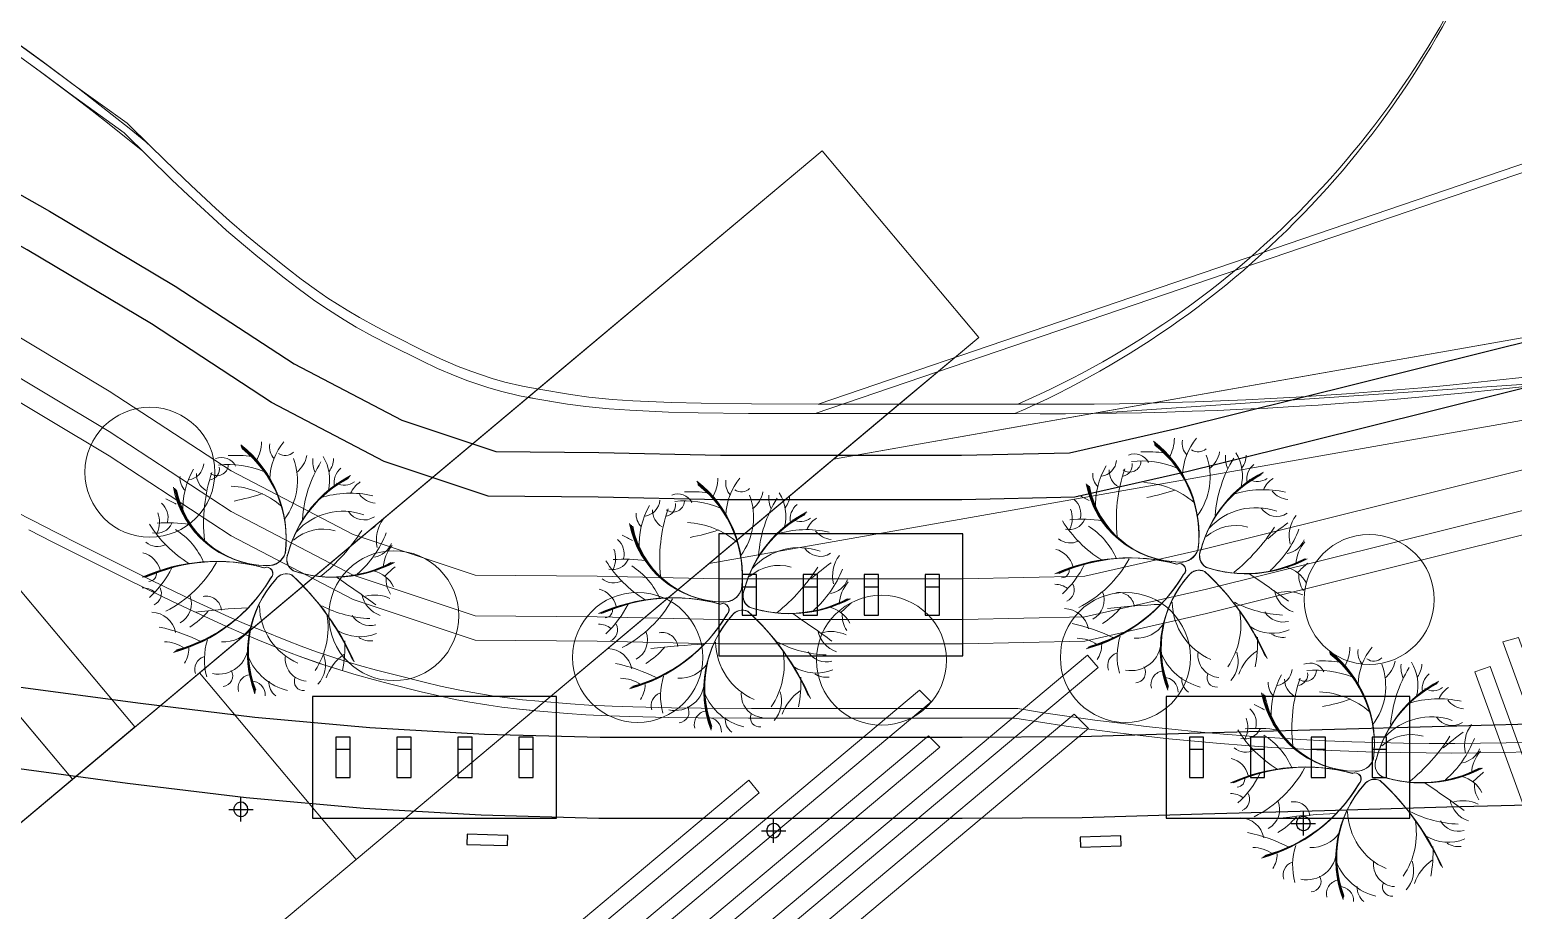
# Model space of a CAD drawing. Header units: metres. Extents: x -1097 to 1588, y -673 to 884.
# Drawn here: x 508.1 to 581.1, y 284.5 to 327.8 of the extents above; entities that cross this region are included whole.
import ezdxf

# ---------------------------------------------------------------- set-up
doc = ezdxf.new("R2010")
doc.units = ezdxf.units.M
doc.layers.get('0').update_dxf_attribs({"lineweight": 0, "plot": 0})
for name, color, linetype, lineweight, plot in [('ARBOLES_PROY', 3, 'Continuous', 0, False), ('CRECIDA_Q2', 150, 'Continuous', 0, False), ('Espacios relajacion', 32, 'Continuous', 0, False), ('EXT. caminos', 252, 'Continuous', 0, False), ('EXTENSIONES', 252, 'Continuous', 0, False), ('HATCHS', 7, 'Continuous', 0, False), ('Plazas de Arribo', 40, 'Continuous', 0, False), ('Solado', 7, 'Continuous', 0, False), ('TERRAZAS-GAVIONES', 8, 'Continuous', 0, False), ('TERRENO', 188, 'Continuous', 0, False), ('TEXTO', 7, 'Continuous', 0, False), ('VEGETACION', 85, 'Continuous', 0, False), ('VISTA LEJOS', 7, 'Continuous', 0, False)]:
    doc.layers.add(name, color=color, linetype=linetype, lineweight=lineweight, plot=plot)

# ---------------------------------------------------------------- blocks, each defined once
blk = doc.blocks.new('LUMINARIA')
for points in [[(-0.6, 0), (0.6, 0)], [(0.35, 0), (0.32, 0.142), (0.234, 0.26), (0.108, 0.333), (-0.037, 0.348), (-0.175, 0.303), (-0.283, 0.206), (-0.342, 0.073), (-0.342, -0.073), (-0.283, -0.206), (-0.175, -0.303), (-0.037, -0.348), (0.108, -0.333), (0.234, -0.26), (0.32, -0.142), (0.35, 0)], [(0, -0.6), (0, 0.6)]]:
    blk.add_lwpolyline(points)
blk = doc.blocks.new('BANCO')
blk.add_lwpolyline([(-1, -0.25), (1, -0.25), (1, 0.25), (-1, 0.25), (-1, -0.25)])
blk = doc.blocks.new('DECK_REPOSERA')
for points in [[(-0.35, -1), (0.35, -1), (0.35, 1), (-0.35, 1), (-0.35, -1)], [(-0.35, 0.4), (0.35, 0.4)]]:
    blk.add_lwpolyline(points)

msp = doc.modelspace()

# ---------------------------------------------------------------- linework, layer by layer
at = {"layer": ''}
for points in [[(498.069, 333.94), (504.575, 321.431), (509.062, 318.904), (515.238, 315.212), (521.091, 311.375), (526.391, 308.61), (531.018, 307.066), (536.097, 307.02), (542.069, 306.884), (553.931, 306.884), (559.25, 307.005), (564.589, 308.214), (570.526, 309.692), (576.526, 311.186), (588.526, 314.175), (600.526, 317.163), (606.55, 318.664), (612.618, 320.123), (630.81, 324.213), (637.172, 325.315), (661.388, 327.756)], [(661.609, 325.567), (637.471, 323.134), (631.239, 322.054), (613.116, 317.98), (607.073, 316.527), (601.058, 315.029), (589.058, 312.04), (577.058, 309.052), (571.058, 307.557), (565.098, 306.073), (559.52, 304.811), (553.956, 304.684), (542.044, 304.684), (536.062, 304.82), (530.651, 304.869), (525.529, 306.578), (519.976, 309.475), (514.071, 313.348), (507.958, 317.001), (502.925, 319.835), (496.602, 331.994)], [(507.507, 295.479), (513.397, 294.685), (519.163, 293.986), (524.82, 293.469), (530.468, 293.141), (536.149, 292.987), (553.961, 292.987), (559.8, 293.028), (565.679, 293.2), (571.685, 293.372), (577.708, 293.538), (583.728, 293.692)], [(583.827, 289.693), (577.814, 289.54), (571.799, 289.373), (565.795, 289.202), (559.873, 289.029), (553.975, 288.987), (536.095, 288.987), (530.298, 289.145), (524.522, 289.479), (518.74, 290.008), (512.889, 290.718), (506.959, 291.517)]]:
    msp.add_lwpolyline(points, dxfattribs=at)
for points in [[(542, 297), (554, 297), (554, 303), (542, 303)], [(522, 289), (534, 289), (534, 295), (522, 295)], [(564, 289), (576, 289), (576, 295), (564, 295)]]:
    msp.add_lwpolyline(points, close=True, dxfattribs=at)
at = {"layer": 'ARBOLES_PROY'}
for centre in [(514, 306.042), (574, 299.773), (526, 298.977), (538, 296.921), (562, 296.921), (550, 296.784)]:
    msp.add_circle(centre, 3.2, dxfattribs=at)
at = {"layer": 'CRECIDA_Q2'}
msp.add_lwpolyline([(494, 328.544), (500, 317.007), (506, 313.627), (512, 310.042), (518, 306.107), (524, 302.977), (530, 300.975), (536, 300.921), (542, 300.784), (548, 300.784), (554, 300.784), (560, 300.921), (566, 302.279), (572, 303.773), (578, 305.267), (584, 306.761)], dxfattribs=at)
at = {"layer": 'Espacios relajacion'}
for points in [[(581.348, 297.896), (580.572, 297.688), (588.553, 275.759), (589.305, 276.032)], [(560.658, 296.427), (560.144, 297.04), (523.557, 266.34), (524.071, 265.727)], [(579.947, 296.482), (579.195, 296.208), (586.514, 276.098), (587.266, 276.372)], [(552.438, 294.741), (551.87, 295.309), (521.782, 270.062), (522.404, 269.54)], [(560.186, 293.425), (559.479, 294.132), (526.95, 266.837), (527.59, 266.074)], [(552.874, 292.496), (552.306, 293.064), (524.512, 269.743), (525.027, 269.13)], [(543.984, 290.259), (543.47, 290.871), (519.572, 270.819), (520.086, 270.206)]]:
    msp.add_lwpolyline(points, close=True, dxfattribs=at)
at = {"layer": 'EXT. caminos'}
for points in [[(584.129, 313.118), (547.641, 306.684)], [(498.608, 310.951), (513.255, 293.495)], [(582.987, 308.855), (541.513, 301.542)], [(495.391, 308.562), (510.191, 290.924)], [(588.553, 275.759), (580.572, 297.688)], [(587.266, 276.372), (579.947, 296.482)], [(586.514, 276.098), (579.195, 296.208)]]:
    msp.add_lwpolyline(points, dxfattribs=at)
at = {"layer": 'EXTENSIONES'}
msp.add_lwpolyline([(547.075, 321.874), (554.788, 312.681), (508.826, 274.114), (501.112, 283.307)], close=True, dxfattribs=at)
for points in [[(581.348, 297.896), (580.572, 297.688)], [(560.144, 297.04), (523.557, 266.34)], [(560.658, 296.427), (524.071, 265.727)], [(560.144, 297.04), (560.658, 296.427)], [(579.947, 296.482), (579.195, 296.208)], [(516.433, 296.162), (524.147, 286.97)], [(551.87, 295.309), (521.782, 270.062)], [(551.87, 295.309), (552.438, 294.741)], [(552.438, 294.741), (522.404, 269.54)], [(559.479, 294.132), (526.95, 266.837)], [(560.186, 293.425), (559.479, 294.132)], [(552.306, 293.064), (524.512, 269.743)], [(560.186, 293.425), (527.59, 266.074)], [(552.306, 293.064), (552.874, 292.496)], [(552.874, 292.496), (525.027, 269.13)], [(543.47, 290.871), (519.572, 270.819)], [(543.47, 290.871), (543.984, 290.259)], [(543.984, 290.259), (520.086, 270.206)]]:
    msp.add_lwpolyline(points, dxfattribs=at)
at = {"layer": 'HATCHS', "color": 251}
for points in [[(554.788, 312.681), (547.075, 321.874), (532.604, 309.731), (532.987, 309.659), (534.542, 309.399), (535.444, 309.275), (536.596, 309.159), (537.614, 309.092), (539.515, 309.006), (540.974, 308.967), (543.451, 308.939), (546.734, 308.929), (550.317, 308.929)], [(550.317, 308.929), (546.734, 308.929), (543.451, 308.939), (540.974, 308.967), (539.515, 309.006), (537.614, 309.092), (536.596, 309.159), (535.444, 309.275), (534.542, 309.399), (532.595, 309.724), (518.682, 298.049), (519.316, 297.788), (520.612, 297.27), (521.294, 297.006), (522.043, 296.732), (522.609, 296.54), (523.559, 296.237), (524.155, 296.06), (524.99, 295.829), (525.787, 295.623), (527.342, 295.234), (528.148, 295.042), (529.012, 294.855), (529.646, 294.735), (530.683, 294.562), (531.316, 294.471), (532.18, 294.37), (532.886, 294.303)], [(532.886, 294.303), (532.18, 294.37), (531.316, 294.471), (530.683, 294.562), (529.646, 294.735), (529.012, 294.855), (528.148, 295.042), (527.342, 295.234), (525.787, 295.623), (524.99, 295.829), (524.155, 296.06), (523.559, 296.237), (522.292, 296.641), (521.294, 297.006), (520.612, 297.27), (519.316, 297.788), (518.682, 298.049), (516.433, 296.162), (524.147, 286.97)]]:
    msp.add_lwpolyline(points, close=True, dxfattribs=at)
at = {"layer": 'Plazas de Arribo', "color": 254}
msp.add_lwpolyline([(510.191, 290.924), (495.391, 308.562), (482.42, 298.927), (479.995, 266.733), (519.025, 261.959), (501.112, 283.307)], close=True, dxfattribs=at)
at = {"layer": 'Plazas de Arribo'}
for points in [[(510.191, 290.924), (495.391, 308.562)], [(501.112, 283.307), (510.191, 290.924)]]:
    msp.add_lwpolyline(points, dxfattribs=at)
at = {"layer": 'Solado'}
for points in [[(584.129, 313.118), (560.389, 308.932), (583.424, 310.487)], [(582.987, 308.855), (583.424, 310.487), (560.389, 308.932), (547.641, 306.684), (541.513, 301.542)], [(502.474, 306.343), (501.834, 306.735), (501.085, 307.211), (500.426, 307.443), (499.52, 307.179), (495.994, 307.843), (510.191, 290.924), (513.255, 293.495)], [(524.147, 286.97), (516.433, 296.162), (501.112, 283.307), (504.103, 279.742), (505.924, 279.658), (512.404, 279.399), (515.017, 279.309)]]:
    msp.add_lwpolyline(points, close=True, dxfattribs=at)
at = {"layer": 'TERRAZAS-GAVIONES'}
for points in [[(482, 328.988), (494, 326.544), (500, 315.007), (506, 311.627), (512, 308.042), (518, 304.107), (524, 300.977), (530, 298.975), (536, 298.921), (542, 298.784), (548, 298.784), (554, 298.784), (560, 298.921), (566, 300.279), (572, 301.773), (578, 303.267), (584, 304.761)], [(482, 327.788), (494, 325.344), (500, 313.807), (506, 310.427), (512, 306.842), (518, 302.907), (524, 299.777), (530, 297.775), (536, 297.721), (542, 297.584), (548, 297.584), (554, 297.584), (560, 297.721), (566, 299.079), (572, 300.573), (578, 302.067), (584, 303.561)]]:
    msp.add_lwpolyline(points, dxfattribs=at)
at = {"layer": 'TERRENO'}
for points in [[(556.565, 308.929, 0.197971), (699.318, 366.303, -2.596357)], [(508.046, 303.207), (509.226, 302.602), (510.398, 302.012), (512.73, 300.846), (513.902, 300.265), (515.082, 299.689), (515.879, 299.31), (517.089, 298.748), (517.771, 298.441), (518.606, 298.081), (519.316, 297.788), (520.612, 297.27), (521.294, 297.006), (522.043, 296.732), (522.609, 296.54), (523.559, 296.237), (524.155, 296.06), (524.99, 295.829), (525.787, 295.623), (527.342, 295.234), (528.148, 295.042), (529.012, 294.855), (529.646, 294.735), (530.683, 294.562), (531.316, 294.471), (532.18, 294.37), (532.987, 294.293), (534.542, 294.164), (535.444, 294.101), (536.596, 294.044), (537.614, 294.01), (539.515, 293.967), (540.974, 293.948), (543.451, 293.933), (546.734, 293.929), (556.565, 293.929, 0.155054), (635.507, 305.544, -0.151165)]]:
    msp.add_lwpolyline(points, format="xyb", dxfattribs=at)
at = {"layer": 'TEXTO', "color": 141}
msp.add_lwpolyline([(507.47, 326.592), (508.776, 325.643), (510.075, 324.671), (512.73, 322.763), (513.902, 321.601), (515.082, 320.449), (515.879, 319.691), (517.089, 318.568), (517.771, 317.953), (518.606, 317.233), (519.316, 316.648), (520.612, 315.611), (521.294, 315.083), (522.043, 314.536), (522.609, 314.151), (523.559, 313.547), (524.155, 313.191), (524.99, 312.731), (525.787, 312.318), (527.342, 311.54), (528.148, 311.156), (529.012, 310.782), (529.646, 310.542), (530.683, 310.196), (531.316, 310.014), (532.18, 309.812), (532.987, 309.659), (534.542, 309.399), (535.444, 309.275), (536.596, 309.159), (537.614, 309.092), (539.515, 309.006), (540.974, 308.967), (543.451, 308.939), (546.734, 308.929), (1267.067, 554.761)], dxfattribs=at)
at = {"layer": 'VEGETACION'}
for centre, radius, start, end in [((514.845, 302.784), 5.862, -7.01261, 51.76086), ((517.626, 307.549), 1.869, -30.31086, -0.13685), ((520.722, 307.29), 0.839, 169.67781, -136.28872), ((522.894, 305.625), 3, 140.20303, 178.19473), ((559.762, 302.96), 5.862, -7.01261, 51.76086), ((559.818, 302.945), 5.803, -7.01261, 51.76086), ((559.874, 302.931), 5.745, -7.01261, 51.76086), ((559.931, 302.916), 5.686, -7.01261, 51.76086), ((562.543, 307.725), 1.869, -30.31086, -0.13685), ((565.639, 307.466), 0.839, 169.67781, -136.28872), ((567.811, 305.8), 3, 140.20303, 178.19473), ((517.527, 305.994), 0.775, 26.98899, 112.35361), ((518.144, 300.302), 6.571, 82.33941, 92.54677), ((514.901, 302.77), 5.803, -7.01261, 51.76086), ((514.957, 302.755), 5.745, -7.01261, 51.76086), ((515.014, 302.741), 5.686, -7.01261, 51.76086), ((520.667, 307.446), 0.58, -125.06785, -46.75849), ((518.126, 305.625), 3.133, -37.03996, 20.27839), ((520.364, 307.125), 1.382, -52.21385, -10.74588), ((523.36, 306.58), 1.353, 174.4694, -156.12237), ((520.669, 305.677), 2.176, -14.12065, 31.52713), ((521.995, 306.723), 1.04, -37.87568, -0.69377), ((562.444, 306.169), 0.775, 26.98899, 112.35361), ((563.061, 300.478), 6.571, 82.33941, 92.54677), ((565.584, 307.621), 0.58, -125.06785, -46.75849), ((563.043, 305.8), 3.133, -37.03996, 20.27839), ((565.28, 307.3), 1.382, -52.21385, -10.74588), ((572.66, 303.447), 6.258, 148.36683, 175.73086), ((568.277, 306.755), 1.353, 174.4694, -156.12237), ((565.586, 305.852), 2.176, -14.12065, 31.52713), ((566.912, 306.898), 1.04, -37.87568, -0.69377), ((519.465, 304.263), 3.845, 149.94734, -176.82535), ((515.774, 306.533), 0.878, -80.57325, -5.45985), ((517.222, 305.962), 0.939, 178.87088, -119.62745), ((524.499, 303.529), 7.859, 161.42441, -173.90455), ((517.305, 306.419), 0.548, -126.83758, -2.22247), ((516.858, 306.216), 0.561, -77.85985, 7.89186), ((517.848, 301.667), 4.754, 68.3223, 95.67587), ((527.743, 303.272), 6.258, 148.36683, 175.73086), ((523.987, 305.519), 0.93, 129.13352, -169.79062), ((561.25, 305.933), 0.855, 175.5863, -134.2924), ((564.382, 304.439), 3.845, 149.94734, -176.82535), ((560.691, 306.708), 0.878, -80.57325, -5.45985), ((562.139, 306.137), 0.939, 178.87088, -119.62745), ((569.416, 303.704), 7.859, 161.42441, -173.90455), ((562.222, 306.594), 0.548, -126.83758, -2.22247), ((561.775, 306.391), 0.561, -77.85985, 7.89186), ((562.765, 301.842), 4.754, 68.3223, 95.67587), ((571.426, 300.709), 5.906, 117.23254, 165.08268), ((571.488, 300.701), 5.967, 117.23254, 165.08268), ((571.549, 300.692), 6.027, 117.23254, 165.08268), ((568.904, 305.695), 0.93, 129.13352, -169.79062), ((519.801, 306.172), 4.73, -169.39915, -90.61113), ((519.808, 306.124), 4.683, -169.39915, -90.61113), ((519.814, 306.076), 4.635, -169.39915, -90.61113), ((516.333, 305.758), 0.855, 175.5863, -134.2924), ((517.805, 301.266), 4.093, 49.1819, 87.28655), ((526.448, 300.542), 5.846, 117.23254, 165.08268), ((526.509, 300.534), 5.906, 117.23254, 165.08268), ((526.571, 300.525), 5.967, 117.23254, 165.08268), ((526.632, 300.517), 6.027, 117.23254, 165.08268), ((523.579, 306.216), 0.81, -119.40791, -53.77718), ((524.996, 304.545), 1.206, 122.42615, 158.39057), ((537.292, 300.994), 5.862, -7.01261, 51.76086), ((537.348, 300.979), 5.803, -7.01261, 51.76086), ((537.404, 300.965), 5.745, -7.01261, 51.76086), ((537.461, 300.95), 5.686, -7.01261, 51.76086), ((540.073, 305.759), 1.869, -30.31086, -0.13685), ((543.169, 305.5), 0.839, 169.67781, -136.28872), ((545.341, 303.834), 3, 140.20303, 178.19473), ((543.114, 305.655), 0.58, -125.06785, -46.75849), ((564.718, 306.348), 4.73, -169.39915, -90.61113), ((564.725, 306.299), 4.683, -169.39915, -90.61113), ((564.731, 306.251), 4.635, -169.39915, -90.61113), ((564.738, 306.203), 4.588, -169.39915, -90.61113), ((562.722, 301.441), 4.093, 49.1819, 87.28655), ((571.365, 300.717), 5.846, 117.23254, 165.08268), ((568.496, 306.391), 0.81, -119.40791, -53.77718), ((569.913, 304.721), 1.206, 122.42615, 158.39057), ((513.959, 303.816), 0.931, -14.60648, 49.15979), ((512.293, 299.212), 6.054, 60.2465, 65.67795), ((519.821, 306.027), 4.588, -169.39915, -90.61113), ((515.96, 315.741), 11.329, -78.88119, -71.62327), ((523.868, 300.012), 4.996, 77.26203, 107.34819), ((525.193, 305.642), 1.128, -141.31419, -95.81178), ((538.221, 304.743), 0.878, -80.57325, -5.45985), ((539.752, 304.628), 0.548, -126.83758, -2.22247), ((539.305, 304.426), 0.561, -77.85985, 7.89186), ((539.974, 304.203), 0.775, 26.98899, 112.35361), ((540.295, 299.876), 4.754, 68.3223, 95.67587), ((540.591, 298.512), 6.571, 82.33941, 92.54677), ((540.573, 303.834), 3.133, -37.03996, 20.27839), ((542.81, 305.334), 1.382, -52.21385, -10.74588), ((550.19, 301.481), 6.258, 148.36683, 175.73086), ((545.807, 304.789), 1.353, 174.4694, -156.12237), ((543.116, 303.886), 2.176, -14.12065, 31.52713), ((544.442, 304.932), 1.04, -37.87568, -0.69377), ((558.876, 303.991), 0.931, -14.60648, 49.15979), ((557.21, 299.387), 6.054, 60.2465, 65.67795), ((560.877, 315.916), 11.329, -78.88119, -71.62327), ((568.785, 300.187), 4.996, 77.26203, 107.34819), ((570.11, 305.818), 1.128, -141.31419, -95.81178), ((513.219, 303.597), 1.251, -25.45632, 21.23769), ((523.506, 301.001), 3.119, 70.80163, 137.40588), ((524.534, 304.612), 0.922, -146.51659, -56.55935), ((526.836, 302.722), 1.693, 143.15964, -166.58772), ((538.78, 303.967), 0.855, 175.5863, -134.2924), ((541.912, 302.473), 3.845, 149.94734, -176.82535), ((539.669, 304.171), 0.939, 178.87088, -119.62745), ((546.946, 301.738), 7.859, 161.42441, -173.90455), ((548.895, 298.751), 5.846, 117.23254, 165.08268), ((548.956, 298.743), 5.906, 117.23254, 165.08268), ((549.018, 298.735), 5.967, 117.23254, 165.08268), ((549.079, 298.727), 6.027, 117.23254, 165.08268), ((546.434, 303.729), 0.93, 129.13352, -169.79062), ((546.026, 304.426), 0.81, -119.40791, -53.77718), ((547.443, 302.755), 1.206, 122.42615, 158.39057), ((558.136, 303.773), 1.251, -25.45632, 21.23769), ((559.831, 296.373), 7.353, 81.86691, 94.41278), ((568.423, 301.176), 3.119, 70.80163, 137.40588), ((569.451, 304.787), 0.922, -146.51659, -56.55935), ((571.753, 302.897), 1.693, 143.15964, -166.58772), ((519.099, 306.67), 6.03, -148.02706, -121.83538), ((514.322, 303.864), 0.827, -103.47011, -23.89102), ((514.914, 296.198), 7.353, 81.86691, 94.41278), ((513.357, 300.18), 3.584, 23.33462, 57.91194), ((522.516, 301.056), 2.189, 74.31841, 131.55014), ((516.441, 308.288), 9.484, -50.96163, -32.70067), ((533.539, 291.704), 14.413, 125.94383, 130.94741), ((520.845, 304.891), 5.12, -49.01403, -20.95397), ((542.248, 304.382), 4.73, -169.39915, -90.61113), ((542.255, 304.333), 4.683, -169.39915, -90.61113), ((542.261, 304.285), 4.635, -169.39915, -90.61113), ((542.268, 304.237), 4.588, -169.39915, -90.61113), ((540.252, 299.475), 4.093, 49.1819, 87.28655), ((538.407, 313.95), 11.329, -78.88119, -71.62327), ((546.315, 298.221), 4.996, 77.26203, 107.34819), ((547.64, 303.852), 1.128, -141.31419, -95.81178), ((564.015, 306.845), 6.03, -148.02706, -121.83538), ((559.239, 304.039), 0.827, -103.47011, -23.89102), ((558.274, 300.355), 3.584, 23.33462, 57.91194), ((567.433, 301.231), 2.189, 74.31841, 131.55014), ((561.358, 308.463), 9.484, -50.96163, -32.70067), ((578.456, 291.879), 14.413, 125.94383, 130.94741), ((565.762, 305.066), 5.12, -49.01403, -20.95397), ((514.37, 303.262), 0.88, -130.29884, -61.78587), ((524.835, 302.975), 1.134, -79.471, -22.67378), ((527.312, 301.241), 1.835, 139.45159, 176.95737), ((536.406, 302.025), 0.931, -14.60648, 49.15979), ((534.74, 297.421), 6.054, 60.2465, 65.67795), ((545.953, 299.21), 3.119, 70.80163, 137.40588), ((546.981, 302.821), 0.922, -146.51659, -56.55935), ((559.287, 303.437), 0.88, -130.29884, -61.78587), ((569.752, 303.151), 1.134, -79.471, -22.67378), ((572.229, 301.416), 1.835, 139.45159, 176.95737), ((517.265, 292.771), 8.881, 74.72725, 114.24073), ((513.381, 300.953), 1.149, 14.16374, 76.17617), ((517.297, 292.857), 8.792, 74.72725, 114.24073), ((517.329, 292.942), 8.703, 74.72725, 114.24073), ((517.361, 293.028), 8.615, 74.72725, 114.24073), ((512.129, 304.432), 5.869, -63.07438, -28.86719), ((519.8, 302.349), 0.907, -93.13221, -17.97388), ((519.807, 302.338), 0.898, -93.13221, -17.97388), ((519.814, 302.328), 0.889, -93.13221, -17.97388), ((519.82, 302.318), 0.88, -93.13221, -17.97388), ((521.39, 301.751), 0.66, 153.41984, -121.27123), ((521.399, 301.755), 0.667, 153.41984, -121.27123), ((521.408, 301.76), 0.674, 153.41984, -121.27123), ((521.418, 301.764), 0.681, 153.41984, -121.27123), ((522.976, 307.078), 6.199, -108.13167, -62.2585), ((523.002, 307.137), 6.263, -108.13167, -62.2585), ((523.027, 307.196), 6.327, -108.13167, -62.2585), ((523.053, 307.256), 6.391, -108.13167, -62.2585), ((541.546, 304.879), 6.03, -148.02706, -121.83538), ((536.769, 302.073), 0.827, -103.47011, -23.89102), ((535.666, 301.807), 1.251, -25.45632, 21.23769), ((537.361, 294.408), 7.353, 81.86691, 94.41278), ((555.986, 289.914), 14.413, 125.94383, 130.94741), ((549.283, 300.932), 1.693, 143.15964, -166.58772), ((562.182, 292.946), 8.881, 74.72725, 114.24073), ((558.298, 301.128), 1.149, 14.16374, 76.17617), ((562.214, 293.032), 8.792, 74.72725, 114.24073), ((562.246, 293.118), 8.703, 74.72725, 114.24073), ((562.278, 293.203), 8.615, 74.72725, 114.24073), ((557.046, 304.608), 5.869, -63.07438, -28.86719), ((564.649, 301.23), 0.311, -49.80286, 114.20931), ((564.656, 301.233), 0.308, -49.80286, 114.20931), ((564.664, 301.236), 0.305, -49.80286, 114.20931), ((564.671, 301.238), 0.302, -49.80286, 114.20931), ((564.717, 302.524), 0.907, -93.13221, -17.97388), ((564.724, 302.514), 0.898, -93.13221, -17.97388), ((564.73, 302.504), 0.889, -93.13221, -17.97388), ((564.737, 302.493), 0.88, -93.13221, -17.97388), ((566.307, 301.926), 0.66, 153.41984, -121.27123), ((566.316, 301.931), 0.667, 153.41984, -121.27123), ((566.325, 301.935), 0.674, 153.41984, -121.27123), ((566.335, 301.939), 0.681, 153.41984, -121.27123), ((567.893, 307.253), 6.199, -108.13167, -62.2585), ((567.919, 307.312), 6.263, -108.13167, -62.2585), ((567.944, 307.372), 6.327, -108.13167, -62.2585), ((567.97, 307.431), 6.391, -108.13167, -62.2585), ((578.022, 293.389), 10.79, 130.7293, 134.41442), ((513.93, 301.05), 0.39, -87.47941, 11.74599), ((510.791, 303.412), 4.762, -47.90984, -25.81356), ((513.076, 304.84), 7.95, -74.86791, -30.40238), ((513.15, 304.805), 7.87, -74.86791, -30.40238), ((513.224, 304.77), 7.791, -74.86791, -30.40238), ((513.299, 304.735), 7.711, -74.86791, -30.40238), ((519.732, 301.055), 0.311, -49.80286, 114.20931), ((519.739, 301.057), 0.308, -49.80286, 114.20931), ((519.747, 301.06), 0.305, -49.80286, 114.20931), ((519.754, 301.063), 0.302, -49.80286, 114.20931), ((520.712, 300.397), 0.64, 64.15715, 144.97171), ((520.71, 300.407), 0.634, 64.15715, 144.97171), ((520.708, 300.416), 0.627, 64.15715, 144.97171), ((520.705, 300.426), 0.621, 64.15715, 144.97171), ((512.509, 291.774), 12.511, 23.86454, 47.40587), ((512.426, 291.676), 12.64, 23.86454, 47.40587), ((512.344, 291.577), 12.769, 23.86454, 47.40587), ((512.262, 291.479), 12.898, 23.86454, 47.40587), ((488.798, 249.764), 61.595, 53.87007, 56.06767), ((524.643, 299.713), 1.513, 26.97872, 76.13005), ((533.105, 293.214), 10.79, 130.7293, 134.41442), ((526.928, 300.765), 1.306, 175.41939, -146.01117), ((535.804, 298.389), 3.584, 23.33462, 57.91194), ((544.963, 299.265), 2.189, 74.31841, 131.55014), ((538.888, 306.497), 9.484, -50.96163, -32.70067), ((543.292, 303.1), 5.12, -49.01403, -20.95397), ((558.847, 301.226), 0.39, -87.47941, 11.74599), ((555.708, 303.587), 4.762, -47.90984, -25.81356), ((557.993, 305.015), 7.95, -74.86791, -30.40238), ((558.067, 304.98), 7.87, -74.86791, -30.40238), ((558.141, 304.945), 7.791, -74.86791, -30.40238), ((558.215, 304.91), 7.711, -74.86791, -30.40238), ((569.226, 297.283), 5.509, 138.41245, -158.97879), ((569.187, 297.326), 5.454, 138.41245, -158.97879), ((569.149, 297.368), 5.399, 138.41245, -158.97879), ((569.111, 297.41), 5.344, 138.41245, -158.97879), ((565.629, 300.573), 0.64, 64.15715, 144.97171), ((565.627, 300.582), 0.634, 64.15715, 144.97171), ((565.625, 300.591), 0.627, 64.15715, 144.97171), ((565.622, 300.601), 0.621, 64.15715, 144.97171), ((557.426, 291.95), 12.511, 23.86454, 47.40587), ((557.343, 291.851), 12.64, 23.86454, 47.40587), ((557.261, 291.752), 12.769, 23.86454, 47.40587), ((557.179, 291.654), 12.898, 23.86454, 47.40587), ((533.715, 249.939), 61.595, 53.87007, 56.06767), ((569.56, 299.889), 1.513, 26.97872, 76.13005), ((571.845, 300.94), 1.306, 175.41939, -146.01117), ((513.629, 299.351), 0.997, 52.25184, 90.5793), ((513.952, 300.069), 0.61, -65.70951, 27.14006), ((524.309, 297.108), 5.509, 138.41245, -158.97879), ((524.27, 297.15), 5.454, 138.41245, -158.97879), ((524.232, 297.193), 5.399, 138.41245, -158.97879), ((524.194, 297.235), 5.344, 138.41245, -158.97879), ((535.828, 299.162), 1.149, 14.16374, 76.17617), ((536.817, 301.471), 0.88, -130.29884, -61.78587), ((542.247, 300.558), 0.907, -93.13221, -17.97388), ((542.254, 300.548), 0.898, -93.13221, -17.97388), ((542.26, 300.538), 0.889, -93.13221, -17.97388), ((542.267, 300.528), 0.88, -93.13221, -17.97388), ((543.837, 299.961), 0.66, 153.41984, -121.27123), ((543.846, 299.965), 0.667, 153.41984, -121.27123), ((543.855, 299.969), 0.674, 153.41984, -121.27123), ((543.865, 299.973), 0.681, 153.41984, -121.27123), ((547.282, 301.185), 1.134, -79.471, -22.67378), ((549.759, 299.45), 1.835, 139.45159, 176.95737), ((558.546, 299.526), 0.997, 52.25184, 90.5793), ((558.869, 300.244), 0.61, -65.70951, 27.14006), ((559.887, 299.741), 1.069, -61.51977, 22.95033), ((561.666, 299.337), 0.78, 6.63564, 100.13385), ((570.689, 300.47), 1.374, -169.09926, -108.54581), ((569.979, 298.381), 1.784, 65.24594, 104.85446), ((514.97, 299.566), 1.069, -61.51977, 22.95033), ((519.783, 270.792), 28.581, 91.89585, 97.18239), ((516.749, 299.162), 0.78, 6.63564, 100.13385), ((522.535, 299.536), 3.15, -178.6401, -113.40996), ((525.05, 304.502), 5.671, -117.27146, -92.28607), ((525.772, 300.295), 1.374, -169.09926, -108.54581), ((525.062, 298.206), 1.784, 65.24594, 104.85446), ((539.712, 290.98), 8.881, 74.72725, 114.24073), ((539.744, 291.066), 8.792, 74.72725, 114.24073), ((539.776, 291.152), 8.703, 74.72725, 114.24073), ((539.808, 291.238), 8.615, 74.72725, 114.24073), ((533.238, 301.622), 4.762, -47.90984, -25.81356), ((534.576, 302.642), 5.869, -63.07438, -28.86719), ((542.179, 299.264), 0.311, -49.80286, 114.20931), ((542.186, 299.267), 0.308, -49.80286, 114.20931), ((542.194, 299.27), 0.305, -49.80286, 114.20931), ((542.201, 299.272), 0.302, -49.80286, 114.20931), ((545.423, 305.287), 6.199, -108.13167, -62.2585), ((545.449, 305.347), 6.263, -108.13167, -62.2585), ((545.474, 305.406), 6.327, -108.13167, -62.2585), ((545.5, 305.465), 6.391, -108.13167, -62.2585), ((547.09, 297.923), 1.513, 26.97872, 76.13005), ((555.552, 291.424), 10.79, 130.7293, 134.41442), ((558.898, 301.818), 3.781, -58.5365, -40.24403), ((564.7, 270.967), 28.581, 91.89585, 97.18239), ((567.452, 299.711), 3.15, -178.6401, -113.40996), ((569.967, 304.677), 5.671, -117.27146, -92.28607), ((514.061, 297.926), 1.222, 10.88374, 88.48923), ((513.981, 301.643), 3.781, -58.5365, -40.24403), ((519.045, 298.373), 3.722, -34.2307, 10.37313), ((524.843, 299.531), 1.045, -148.92217, -74.86876), ((536.377, 299.26), 0.39, -87.47941, 11.74599), ((535.523, 303.049), 7.95, -74.86791, -30.40238), ((535.597, 303.014), 7.87, -74.86791, -30.40238), ((535.671, 302.979), 7.791, -74.86791, -30.40238), ((535.746, 302.944), 7.711, -74.86791, -30.40238), ((546.756, 295.317), 5.509, 138.41245, -158.97879), ((546.717, 295.36), 5.454, 138.41245, -158.97879), ((546.679, 295.402), 5.399, 138.41245, -158.97879), ((546.641, 295.444), 5.344, 138.41245, -158.97879), ((543.159, 298.607), 0.64, 64.15715, 144.97171), ((543.157, 298.616), 0.634, 64.15715, 144.97171), ((543.155, 298.626), 0.627, 64.15715, 144.97171), ((543.152, 298.635), 0.621, 64.15715, 144.97171), ((534.956, 289.984), 12.511, 23.86454, 47.40587), ((534.873, 289.885), 12.64, 23.86454, 47.40587), ((534.791, 289.787), 12.769, 23.86454, 47.40587), ((534.709, 289.688), 12.898, 23.86454, 47.40587), ((511.245, 247.973), 61.595, 53.87007, 56.06767), ((549.375, 298.974), 1.306, 175.41939, -146.01117), ((558.978, 298.101), 1.222, 10.88374, 88.48923), ((563.962, 298.549), 3.722, -34.2307, 10.37313), ((569.76, 299.706), 1.045, -148.92217, -74.86876), ((512.742, 290.199), 8.396, 63.11546, 78.20425), ((517.612, 299.336), 1.651, -93.06078, -33.79545), ((524.334, 300.03), 2.092, -122.25906, -66.98973), ((524.847, 298.814), 1.081, -121.91184, -83.51776), ((536.076, 297.56), 0.997, 52.25184, 90.5793), ((536.399, 298.279), 0.61, -65.70951, 27.14006), ((537.417, 297.775), 1.069, -61.51977, 22.95033), ((539.196, 297.371), 0.78, 6.63564, 100.13385), ((548.219, 298.504), 1.374, -169.09926, -108.54581), ((547.509, 296.415), 1.784, 65.24594, 104.85446), ((557.659, 290.374), 8.396, 63.11546, 78.20425), ((564.798, 296.993), 3.202, 162.29182, -164.58266), ((562.529, 299.511), 1.651, -93.06078, -33.79545), ((569.251, 300.206), 2.092, -122.25906, -66.98973), ((562.532, 297.628), 5.974, -11.32784, 2.75208), ((569.764, 298.989), 1.081, -121.91184, -83.51776), ((514.705, 295.952), 1.735, 55.05214, 89.71285), ((514.612, 297.368), 1.306, -33.66519, 0.2761), ((519.881, 296.818), 3.202, 162.29182, -164.58266), ((517.372, 297.561), 1.466, -101.26434, -1.15026), ((517.615, 297.453), 5.974, -11.32784, 2.75208), ((536.508, 296.136), 1.222, 10.88374, 88.48923), ((536.428, 299.852), 3.781, -58.5365, -40.24403), ((542.23, 269.001), 28.581, 91.89585, 97.18239), ((544.982, 297.745), 3.15, -178.6401, -113.40996), ((541.492, 296.583), 3.722, -34.2307, 10.37313), ((547.497, 302.711), 5.671, -117.27146, -92.28607), ((547.29, 297.74), 1.045, -148.92217, -74.86876), ((559.622, 296.127), 1.735, 55.05214, 89.71285), ((559.529, 297.544), 1.306, -33.66519, 0.2761), ((562.289, 297.736), 1.466, -101.26434, -1.15026), ((566.686, 297.045), 1.115, 172.80158, -94.34358), ((566.129, 296.73), 1.423, -42.05543, 18.62735), ((569.8, 295.308), 2.347, 124.73116, 160.55197), ((568.398, 292.659), 5.862, -7.01261, 51.76086), ((568.454, 292.644), 5.803, -7.01261, 51.76086), ((571.179, 297.424), 1.869, -30.31086, -0.13685), ((574.275, 297.165), 0.839, 169.67781, -136.28872), ((576.448, 295.5), 3, 140.20303, 178.19473), ((516.871, 296.336), 0.66, 109.77659, -161.16161), ((521.475, 298.059), 2.858, -157.33263, -104.24202), ((521.769, 296.87), 1.115, 172.80158, -94.34358), ((521.212, 296.555), 1.423, -42.05543, 18.62735), ((524.883, 295.133), 2.347, 124.73116, 160.55197), ((535.189, 288.408), 8.396, 63.11546, 78.20425), ((540.059, 297.545), 1.651, -93.06078, -33.79545), ((546.781, 298.24), 2.092, -122.25906, -66.98973), ((561.788, 296.511), 0.66, 109.77659, -161.16161), ((562.479, 296.185), 0.513, -86.06631, 31.73431), ((566.392, 298.234), 2.858, -157.33263, -104.24202), ((571.08, 295.868), 0.775, 26.98899, 112.35361), ((571.698, 290.177), 6.571, 82.33941, 92.54677), ((568.511, 292.63), 5.745, -7.01261, 51.76086), ((568.567, 292.615), 5.686, -7.01261, 51.76086), ((574.22, 297.32), 0.58, -125.06785, -46.75849), ((571.679, 295.499), 3.133, -37.03996, 20.27839), ((573.917, 296.999), 1.382, -52.21385, -10.74588), ((581.296, 293.146), 6.258, 148.36683, 175.73086), ((576.913, 296.455), 1.353, 174.4694, -156.12237), ((574.222, 295.551), 2.176, -14.12065, 31.52713), ((575.548, 296.598), 1.04, -37.87568, -0.69377), ((517.562, 296.009), 0.513, -86.06631, 31.73431), ((519.015, 295.411), 0.675, 102.03316, -164.99288), ((518.982, 295.062), 0.696, -2.81364, 89.85899), ((520.674, 295.685), 0.818, 174.9157, -126.47299), ((521.559, 295.741), 0.456, 157.63517, -83.3031), ((537.152, 294.161), 1.735, 55.05214, 89.71285), ((542.328, 295.027), 3.202, 162.29182, -164.58266), ((539.819, 295.77), 1.466, -101.26434, -1.15026), ((540.062, 295.662), 5.974, -11.32784, 2.75208), ((547.294, 297.023), 1.081, -121.91184, -83.51776), ((563.932, 295.586), 0.675, 102.03316, -164.99288), ((563.899, 295.237), 0.696, -2.81364, 89.85899), ((565.591, 295.861), 0.818, 174.9157, -126.47299), ((566.476, 295.916), 0.456, 157.63517, -83.3031), ((569.886, 295.632), 0.855, 175.5863, -134.2924), ((573.018, 294.138), 3.845, 149.94734, -176.82535), ((569.327, 296.408), 0.878, -80.57325, -5.45985), ((570.775, 295.836), 0.939, 178.87088, -119.62745), ((578.052, 293.403), 7.859, 161.42441, -173.90455), ((570.858, 296.293), 0.548, -126.83758, -2.22247), ((570.412, 296.091), 0.561, -77.85985, 7.89186), ((571.401, 291.541), 4.754, 68.3223, 95.67587), ((580.124, 290.4), 5.967, 117.23254, 165.08268), ((580.186, 290.392), 6.027, 117.23254, 165.08268), ((577.54, 295.394), 0.93, 129.13352, -169.79062), ((537.059, 295.578), 1.306, -33.66519, 0.2761), ((539.318, 294.545), 0.66, 109.77659, -161.16161), ((543.922, 296.268), 2.858, -157.33263, -104.24202), ((544.216, 295.079), 1.115, 172.80158, -94.34358), ((543.659, 294.764), 1.423, -42.05543, 18.62735), ((547.33, 293.342), 2.347, 124.73116, 160.55197), ((573.354, 296.047), 4.73, -169.39915, -90.61113), ((573.361, 295.999), 4.683, -169.39915, -90.61113), ((573.367, 295.95), 4.635, -169.39915, -90.61113), ((573.374, 295.902), 4.588, -169.39915, -90.61113), ((571.358, 291.14), 4.093, 49.1819, 87.28655), ((580.001, 290.416), 5.846, 117.23254, 165.08268), ((580.063, 290.408), 5.906, 117.23254, 165.08268), ((577.132, 296.091), 0.81, -119.40791, -53.77718), ((578.549, 294.42), 1.206, 122.42615, 158.39057), ((540.009, 294.219), 0.513, -86.06631, 31.73431), ((541.462, 293.62), 0.675, 102.03316, -164.99288), ((567.512, 293.69), 0.931, -14.60648, 49.15979), ((565.846, 289.087), 6.054, 60.2465, 65.67795), ((569.513, 305.615), 11.329, -78.88119, -71.62327), ((577.421, 289.886), 4.996, 77.26203, 107.34819), ((578.746, 295.517), 1.128, -141.31419, -95.81178), ((541.429, 293.271), 0.696, -2.81364, 89.85899), ((543.121, 293.895), 0.818, 174.9157, -126.47299), ((544.006, 293.95), 0.456, 157.63517, -83.3031), ((566.772, 293.472), 1.251, -25.45632, 21.23769), ((577.059, 290.876), 3.119, 70.80163, 137.40588), ((578.087, 294.486), 0.922, -146.51659, -56.55935), ((580.389, 292.597), 1.693, 143.15964, -166.58772), ((572.652, 296.544), 6.03, -148.02706, -121.83538), ((567.875, 293.738), 0.827, -103.47011, -23.89102), ((568.467, 286.073), 7.353, 81.86691, 94.41278), ((566.91, 290.054), 3.584, 23.33462, 57.91194), ((576.07, 290.931), 2.189, 74.31841, 131.55014), ((569.994, 298.162), 9.484, -50.96163, -32.70067), ((587.092, 281.579), 14.413, 125.94383, 130.94741), ((574.398, 294.765), 5.12, -49.01403, -20.95397), ((567.924, 293.136), 0.88, -130.29884, -61.78587), ((578.388, 292.85), 1.134, -79.471, -22.67378), ((580.866, 291.116), 1.835, 139.45159, 176.95737), ((570.818, 282.646), 8.881, 74.72725, 114.24073), ((566.934, 290.828), 1.149, 14.16374, 76.17617), ((570.85, 282.731), 8.792, 74.72725, 114.24073), ((570.882, 282.817), 8.703, 74.72725, 114.24073), ((570.915, 282.903), 8.615, 74.72725, 114.24073), ((565.682, 294.307), 5.869, -63.07438, -28.86719), ((573.353, 292.223), 0.907, -93.13221, -17.97388), ((573.36, 292.213), 0.898, -93.13221, -17.97388), ((573.367, 292.203), 0.889, -93.13221, -17.97388), ((573.373, 292.193), 0.88, -93.13221, -17.97388), ((574.943, 291.626), 0.66, 153.41984, -121.27123), ((574.952, 291.63), 0.667, 153.41984, -121.27123), ((574.961, 291.634), 0.674, 153.41984, -121.27123), ((574.971, 291.638), 0.681, 153.41984, -121.27123), ((576.529, 296.953), 6.199, -108.13167, -62.2585), ((576.555, 297.012), 6.263, -108.13167, -62.2585), ((576.581, 297.071), 6.327, -108.13167, -62.2585), ((576.606, 297.13), 6.391, -108.13167, -62.2585), ((567.483, 290.925), 0.39, -87.47941, 11.74599), ((564.345, 293.287), 4.762, -47.90984, -25.81356), ((566.63, 294.714), 7.95, -74.86791, -30.40238), ((566.704, 294.679), 7.87, -74.86791, -30.40238), ((566.778, 294.644), 7.791, -74.86791, -30.40238), ((566.852, 294.609), 7.711, -74.86791, -30.40238), ((577.862, 286.983), 5.509, 138.41245, -158.97879), ((577.824, 287.025), 5.454, 138.41245, -158.97879), ((577.785, 287.067), 5.399, 138.41245, -158.97879), ((577.747, 287.11), 5.344, 138.41245, -158.97879), ((573.285, 290.929), 0.311, -49.80286, 114.20931), ((573.293, 290.932), 0.308, -49.80286, 114.20931), ((573.3, 290.935), 0.305, -49.80286, 114.20931), ((573.308, 290.938), 0.302, -49.80286, 114.20931), ((574.265, 290.272), 0.64, 64.15715, 144.97171), ((574.263, 290.281), 0.634, 64.15715, 144.97171), ((574.261, 290.291), 0.627, 64.15715, 144.97171), ((574.258, 290.3), 0.621, 64.15715, 144.97171), ((566.062, 281.649), 12.511, 23.86454, 47.40587), ((565.98, 281.55), 12.64, 23.86454, 47.40587), ((565.897, 281.452), 12.769, 23.86454, 47.40587), ((565.815, 281.353), 12.898, 23.86454, 47.40587), ((542.351, 239.638), 61.595, 53.87007, 56.06767), ((578.197, 289.588), 1.513, 26.97872, 76.13005), ((586.658, 283.089), 10.79, 130.7293, 134.41442), ((580.482, 290.639), 1.306, 175.41939, -146.01117), ((567.182, 289.225), 0.997, 52.25184, 90.5793), ((567.505, 289.944), 0.61, -65.70951, 27.14006), ((568.524, 289.44), 1.069, -61.51977, 22.95033), ((579.325, 290.169), 1.374, -169.09926, -108.54581), ((578.615, 288.08), 1.784, 65.24594, 104.85446), ((573.337, 260.666), 28.581, 91.89585, 97.18239), ((570.302, 289.037), 0.78, 6.63564, 100.13385), ((576.088, 289.41), 3.15, -178.6401, -113.40996), ((578.603, 294.376), 5.671, -117.27146, -92.28607), ((567.614, 287.801), 1.222, 10.88374, 88.48923), ((567.534, 291.517), 3.781, -58.5365, -40.24403), ((572.598, 288.248), 3.722, -34.2307, 10.37313), ((578.396, 289.405), 1.045, -148.92217, -74.86876), ((566.295, 280.073), 8.396, 63.11546, 78.20425), ((573.434, 286.692), 3.202, 162.29182, -164.58266), ((571.165, 289.21), 1.651, -93.06078, -33.79545), ((577.887, 289.905), 2.092, -122.25906, -66.98973), ((578.401, 288.688), 1.081, -121.91184, -83.51776), ((568.258, 285.827), 1.735, 55.05214, 89.71285), ((568.165, 287.243), 1.306, -33.66519, 0.2761), ((570.925, 287.435), 1.466, -101.26434, -1.15026), ((578.436, 285.007), 2.347, 124.73116, 160.55197), ((571.168, 287.327), 5.974, -11.32784, 2.75208), ((570.425, 286.211), 0.66, 109.77659, -161.16161), ((575.029, 287.933), 2.858, -157.33263, -104.24202), ((575.322, 286.744), 1.115, 172.80158, -94.34358), ((574.765, 286.429), 1.423, -42.05543, 18.62735), ((571.115, 285.884), 0.513, -86.06631, 31.73431), ((572.568, 285.285), 0.675, 102.03316, -164.99288), ((572.535, 284.936), 0.696, -2.81364, 89.85899), ((574.228, 285.56), 0.818, 174.9157, -126.47299), ((575.112, 285.615), 0.456, 157.63517, -83.3031)]:
    msp.add_arc(centre, radius, start, end, dxfattribs=at)
at = {"layer": 'VISTA LEJOS'}
for points in [[(507.621, 327.062), (508.926, 326.112), (510.226, 325.14), (512.881, 323.233), (514.052, 322.071), (515.233, 320.919), (516.03, 320.16), (517.24, 319.037), (517.921, 318.423), (518.757, 317.703), (519.467, 317.117), (520.763, 316.08), (521.445, 315.552), (522.193, 315.005), (522.76, 314.621), (523.71, 314.016), (524.305, 313.661), (525.141, 313.2), (525.937, 312.788), (527.493, 312.01), (528.299, 311.626), (529.163, 311.252), (529.797, 311.011), (530.834, 310.666), (531.467, 310.483), (532.331, 310.282), (533.138, 310.128), (534.693, 309.869), (535.595, 309.744), (536.747, 309.629), (537.765, 309.562), (539.666, 309.475), (541.125, 309.437), (543.602, 309.408), (546.885, 309.399), (1267.218, 555.231)], [(507.47, 326.592), (508.776, 325.643), (510.075, 324.671), (512.73, 322.763), (513.902, 321.601), (515.082, 320.449), (515.879, 319.691), (517.089, 318.568), (517.771, 317.953), (518.606, 317.233), (519.316, 316.648), (520.612, 315.611), (521.294, 315.083), (522.043, 314.536), (522.609, 314.151), (523.559, 313.547), (524.155, 313.191), (524.99, 312.731), (525.787, 312.318), (527.342, 311.54), (528.148, 311.156), (529.012, 310.782), (529.646, 310.542), (530.683, 310.196), (531.316, 310.014), (532.18, 309.812), (532.987, 309.659), (534.542, 309.399), (535.444, 309.275), (536.596, 309.159), (537.614, 309.092), (539.515, 309.006), (540.974, 308.967), (543.451, 308.939), (546.734, 308.929), (1267.067, 554.761)]]:
    msp.add_lwpolyline(points, dxfattribs=at)
for points in [[(556.716, 309.399, 0.197971), (699.469, 366.772, -2.596357)], [(556.565, 308.929, 0.197971), (699.318, 366.303, -2.596357)], [(513.805, 322.316, 0.070778), (484.839, 339.901, -0.951051)], [(513.654, 321.846, 0.070778), (484.689, 339.431, -0.951051)], [(513.654, 321.846, 0.070778), (484.689, 339.431, -0.951051)], [(513.805, 322.316), (514.052, 322.071), (515.233, 320.919), (516.03, 320.16), (517.24, 319.037), (517.921, 318.423), (518.757, 317.703), (519.467, 317.117), (520.763, 316.08), (521.445, 315.552), (522.193, 315.005), (522.76, 314.621), (523.71, 314.016), (524.305, 313.661), (525.141, 313.2), (525.937, 312.788), (527.493, 312.01), (528.299, 311.626), (529.163, 311.252), (529.797, 311.011), (530.834, 310.666), (531.467, 310.483), (532.331, 310.282), (533.138, 310.128), (534.693, 309.869), (535.595, 309.744), (536.747, 309.629), (537.765, 309.562), (539.666, 309.475), (541.125, 309.437), (543.602, 309.408), (546.885, 309.399), (556.716, 309.399, 0.211541), (581.058, 335.889, -0.387748)], [(513.654, 321.846), (513.902, 321.601), (515.082, 320.449), (515.879, 319.691), (517.089, 318.568), (517.771, 317.953), (518.606, 317.233), (519.316, 316.648), (520.612, 315.611), (521.294, 315.083), (522.043, 314.536), (522.609, 314.151), (523.559, 313.547), (524.155, 313.191), (524.99, 312.731), (525.787, 312.318), (527.342, 311.54), (528.148, 311.156), (529.012, 310.782), (529.646, 310.542), (530.683, 310.196), (531.316, 310.014), (532.18, 309.812), (532.987, 309.659), (534.542, 309.399), (535.444, 309.275), (536.596, 309.159), (537.614, 309.092), (539.515, 309.006), (540.974, 308.967), (543.451, 308.939), (546.734, 308.929), (556.565, 308.929, 0.211541), (580.907, 335.419, -0.387748)], [(513.654, 321.846), (513.902, 321.601), (515.082, 320.449), (515.879, 319.691), (517.089, 318.568), (517.771, 317.953), (518.606, 317.233), (519.316, 316.648), (520.612, 315.611), (521.294, 315.083), (522.043, 314.536), (522.609, 314.151), (523.559, 313.547), (524.155, 313.191), (524.99, 312.731), (525.787, 312.318), (527.342, 311.54), (528.148, 311.156), (529.012, 310.782), (529.646, 310.542), (530.683, 310.196), (531.316, 310.014), (532.18, 309.812), (532.987, 309.659), (534.542, 309.399), (535.444, 309.275), (536.596, 309.159), (537.614, 309.092), (539.515, 309.006), (540.974, 308.967), (543.451, 308.939), (546.734, 308.929), (556.565, 308.929, 0.211541), (580.907, 335.419, -0.387748)], [(507.4, 304.095), (508.196, 303.677), (509.377, 303.072), (510.548, 302.482), (512.881, 301.315), (514.052, 300.734), (515.233, 300.158), (516.03, 299.779), (517.24, 299.218), (517.921, 298.91), (518.757, 298.55), (519.467, 298.258), (520.763, 297.739), (521.445, 297.475), (522.193, 297.202), (522.76, 297.01), (523.71, 296.707), (524.305, 296.53), (525.141, 296.299), (525.937, 296.093), (527.493, 295.704), (528.299, 295.512), (529.163, 295.325), (529.797, 295.205), (530.834, 295.032), (531.467, 294.941), (532.331, 294.84), (533.138, 294.763), (534.693, 294.634), (535.595, 294.571), (536.747, 294.514), (537.765, 294.48), (539.666, 294.437), (541.125, 294.418), (543.602, 294.403), (546.885, 294.398), (556.716, 294.398, 0.155054), (635.658, 306.014, -0.135847)], [(508.046, 303.207), (509.226, 302.602), (510.398, 302.012), (512.73, 300.846), (513.902, 300.265), (515.082, 299.689), (515.879, 299.31), (517.089, 298.748), (517.771, 298.441), (518.606, 298.081), (519.316, 297.788), (520.612, 297.27), (521.294, 297.006), (522.043, 296.732), (522.609, 296.54), (523.559, 296.237), (524.155, 296.06), (524.99, 295.829), (525.787, 295.623), (527.342, 295.234), (528.148, 295.042), (529.012, 294.855), (529.646, 294.735), (530.683, 294.562), (531.316, 294.471), (532.18, 294.37), (532.987, 294.293), (534.542, 294.164), (535.444, 294.101), (536.596, 294.044), (537.614, 294.01), (539.515, 293.967), (540.974, 293.948), (543.451, 293.933), (546.734, 293.929), (556.565, 293.929, 0.155054), (635.507, 305.544, -0.135847)]]:
    msp.add_lwpolyline(points, format="xyb", dxfattribs=at)

# ---------------------------------------------------------------- block references
at = {"layer": ''}
for name, p in [('DECK_REPOSERA', (543.5, 300)), ('DECK_REPOSERA', (546.5, 300)), ('DECK_REPOSERA', (549.5, 300)), ('DECK_REPOSERA', (552.5, 300)), ('DECK_REPOSERA', (523.5, 292)), ('DECK_REPOSERA', (526.5, 292)), ('DECK_REPOSERA', (529.5, 292)), ('DECK_REPOSERA', (532.5, 292)), ('DECK_REPOSERA', (565.5, 292)), ('DECK_REPOSERA', (568.5, 292)), ('DECK_REPOSERA', (571.5, 292)), ('DECK_REPOSERA', (574.5, 292)), ('LUMINARIA', (518.474, 289.437)), ('LUMINARIA', (570.76, 288.744)), ('LUMINARIA', (544.691, 288.387))]:
    msp.add_blockref(name, p, dxfattribs=at)
for p, rotation in [((530.606, 287.936), -1.556890965475064), ((560.784, 287.855), 1.672815674897581)]:
    msp.add_blockref('BANCO', p, dxfattribs=dict(at, rotation=rotation))

doc.saveas('drawing.dxf')
